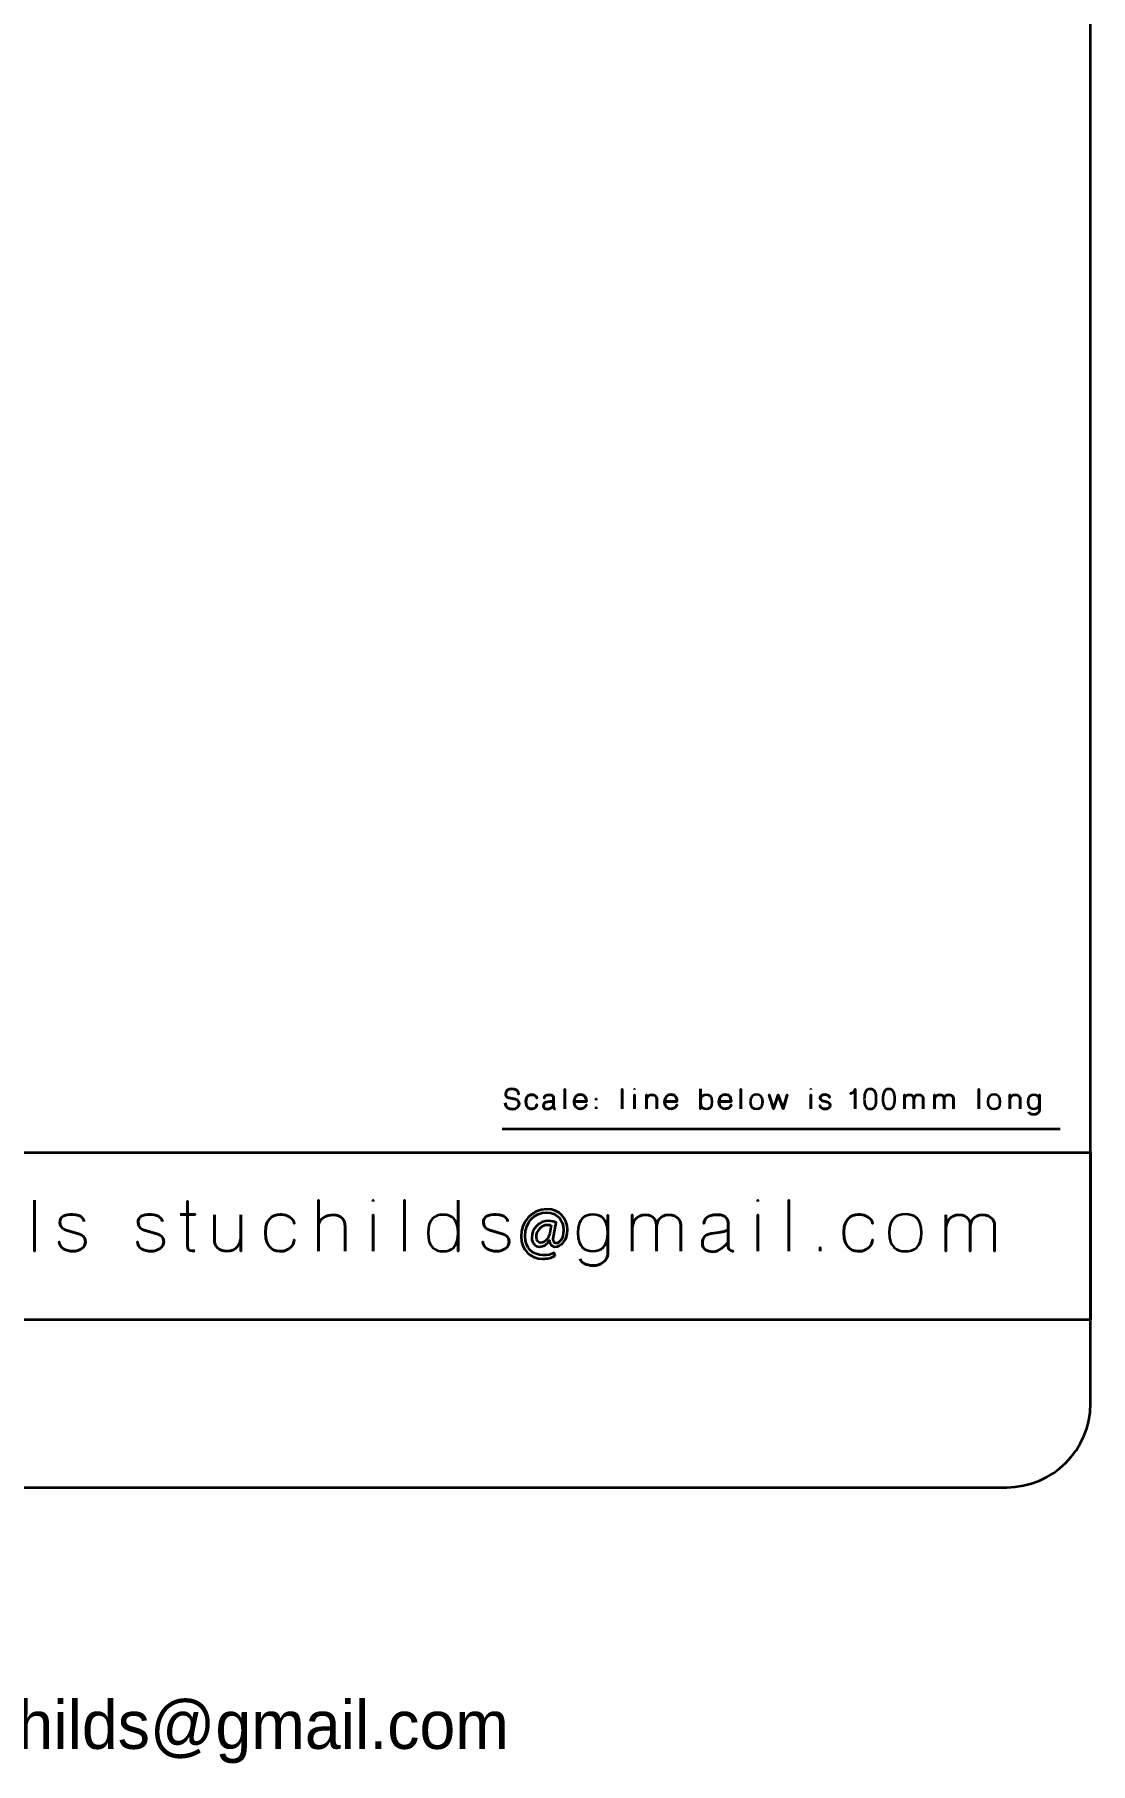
# Model space of a CAD drawing. Header units: inches. Extents: x 15 to 785, y -665 to -15.
# Drawn here: x 595.8 to 785, y -634.5 to -324.7 of the extents above; entities that cross this region are included whole.
import ezdxf

# ---------------------------------------------------------------- set-up
doc = ezdxf.new("R2010")
doc.units = ezdxf.units.IN
doc.header["$MEASUREMENT"] = 0
doc.layers.add('Layer 1', color=7, linetype='Continuous')

# ---------------------------------------------------------------- blocks, each defined once
blk = doc.blocks.new('block 2')
at = {"layer": 'Layer 1', "color": 179, "lineweight": 35, "true_color": 0x231f20}
blk.add_lwpolyline([(785, -555), (15, -555), (15, -525), (785, -525), (785, -555)], dxfattribs=at)
blk.add_open_spline([(785, -570), (785, -578.28), (778.28, -585), (770, -585), (770, -585), (30, -585), (30, -585), (21.72, -585), (15, -578.28), (15, -570), (15, -570), (15, -30), (15, -30), (15, -21.72), (21.72, -15), (30, -15), (30, -15), (770, -15), (770, -15), (778.28, -15), (785, -21.72), (785, -30), (785, -30), (785, -570), (785, -570)], degree=3, knots=[0, 0, 0, 0, 1, 1, 1, 2, 2, 2, 3, 3, 3, 4, 4, 4, 5, 5, 5, 6, 6, 6, 7, 7, 7, 8, 8, 8, 8], dxfattribs=at)
blk = doc.blocks.new('block 3')
at = {"layer": 'Layer 1', "color": 30, "lineweight": 35, "true_color": 0xf58726}
for points, knots in [([(595.77, -533.52), (595.77, -533.52), (595.77, -542.71), (595.77, -542.71), (595.77, -542.71), (595.77, -533.52), (595.77, -533.52)], [0, 0, 0, 0, 1, 1, 1, 2, 2, 2, 2]), ([(624.5, -542.64), (623.87, -542.68), (623.2, -542.71), (623.2, -541.85), (623.2, -540.99), (623.2, -533.73), (623.2, -533.73), (623.2, -533.73), (623.2, -540.99), (623.2, -541.85), (623.2, -542.71), (623.87, -542.68), (624.5, -542.64)], [0, 0, 0, 0, 1, 1, 1, 2, 2, 2, 3, 3, 3, 4, 4, 4, 4]), ([(646.67, -542.71), (646.67, -542.71), (646.67, -533.55), (646.67, -533.55), (646.67, -533.55), (646.67, -542.71), (646.67, -542.71)], [0, 0, 0, 0, 1, 1, 1, 2, 2, 2, 2]), ([(656.47, -533.77), (656.47, -533.77), (656.47, -533.54), (656.47, -533.54), (656.47, -533.54), (656.47, -533.77), (656.47, -533.77)], [0, 0, 0, 0, 1, 1, 1, 2, 2, 2, 2]), ([(662.07, -542.71), (662.07, -542.71), (662.07, -533.55), (662.07, -533.55), (662.07, -533.55), (662.07, -542.71), (662.07, -542.71)], [0, 0, 0, 0, 1, 1, 1, 2, 2, 2, 2]), ([(671.69, -533.52), (671.69, -533.52), (671.69, -542.71), (671.69, -542.71), (671.69, -542.71), (671.69, -533.52), (671.69, -533.52)], [0, 0, 0, 0, 1, 1, 1, 2, 2, 2, 2]), ([(689.06, -543.53), (688.36, -543.9), (687.65, -544.04), (686.8, -544.04), (684.72, -544.04), (682.95, -542.52), (682.95, -540.06), (682.95, -537.45), (684.77, -535.17), (687.59, -535.17), (689.8, -535.17), (691.27, -536.74), (691.27, -538.86), (691.27, -540.76), (690.2, -541.88), (689.02, -541.88), (688.52, -541.88), (688.05, -541.55), (688.07, -540.76), (688.07, -540.76), (688.03, -540.76), (688.03, -540.76), (687.59, -541.51), (687, -541.88), (686.24, -541.88), (685.51, -541.88), (684.87, -541.28), (684.87, -540.28), (684.87, -538.71), (686.12, -537.27), (687.88, -537.27), (688.41, -537.27), (688.91, -537.38), (689.24, -537.54), (689.24, -537.54), (688.81, -539.84), (688.81, -539.84), (688.62, -540.8), (688.77, -541.25), (689.19, -541.26), (689.84, -541.28), (690.56, -540.41), (690.56, -538.95), (690.56, -537.09), (689.46, -535.76), (687.49, -535.76), (685.42, -535.76), (683.68, -537.41), (683.68, -539.99), (683.68, -542.11), (685.06, -543.43), (686.94, -543.43), (687.66, -543.43), (688.34, -543.28), (688.86, -542.98), (688.86, -542.98), (689.06, -543.53), (689.06, -543.53)], [0, 0, 0, 0, 1, 1, 1, 2, 2, 2, 3, 3, 3, 4, 4, 4, 5, 5, 5, 6, 6, 6, 7, 7, 7, 8, 8, 8, 9, 9, 9, 10, 10, 10, 11, 11, 11, 12, 12, 12, 13, 13, 13, 14, 14, 14, 15, 15, 15, 16, 16, 16, 17, 17, 17, 18, 18, 18, 19, 19, 19, 19]), ([(725.37, -533.77), (725.37, -533.77), (725.37, -533.54), (725.37, -533.54), (725.37, -533.54), (725.37, -533.77), (725.37, -533.77)], [0, 0, 0, 0, 1, 1, 1, 2, 2, 2, 2]), ([(730.97, -542.71), (730.97, -542.71), (730.97, -533.55), (730.97, -533.55), (730.97, -533.55), (730.97, -542.71), (730.97, -542.71)], [0, 0, 0, 0, 1, 1, 1, 2, 2, 2, 2]), ([(604.62, -537.36), (604.65, -537.04), (604.23, -536.15), (602.63, -536.09), (601.03, -536.05), (600.29, -536.56), (600.29, -537.54), (600.29, -538.53), (601.12, -538.83), (601.42, -538.92), (601.42, -538.92), (603.82, -539.63), (603.82, -539.63), (604.14, -539.71), (604.9, -540.05), (604.9, -540.99), (604.9, -541.93), (603.9, -542.71), (602.63, -542.71), (601.36, -542.71), (600.2, -542.03), (600.2, -541.04), (600.2, -542.03), (601.36, -542.71), (602.63, -542.71), (603.9, -542.71), (604.9, -541.93), (604.9, -540.99), (604.9, -540.05), (604.14, -539.71), (603.82, -539.63), (603.82, -539.63), (601.42, -538.92), (601.42, -538.92), (601.12, -538.83), (600.29, -538.53), (600.29, -537.54), (600.29, -536.56), (601.03, -536.05), (602.63, -536.09), (604.23, -536.15), (604.65, -537.04), (604.62, -537.36)], [0, 0, 0, 0, 1, 1, 1, 2, 2, 2, 3, 3, 3, 4, 4, 4, 5, 5, 5, 6, 6, 6, 7, 7, 7, 8, 8, 8, 9, 9, 9, 10, 10, 10, 11, 11, 11, 12, 12, 12, 13, 13, 13, 14, 14, 14, 14]), ([(618.63, -537.36), (618.65, -537.04), (618.23, -536.15), (616.63, -536.09), (615.03, -536.05), (614.3, -536.56), (614.3, -537.54), (614.3, -538.53), (615.12, -538.83), (615.43, -538.92), (615.43, -538.92), (617.83, -539.63), (617.83, -539.63), (618.15, -539.71), (618.91, -540.05), (618.91, -540.99), (618.91, -541.93), (617.9, -542.71), (616.63, -542.71), (615.36, -542.71), (614.21, -542.03), (614.21, -541.04), (614.21, -542.03), (615.36, -542.71), (616.63, -542.71), (617.9, -542.71), (618.91, -541.93), (618.91, -540.99), (618.91, -540.05), (618.15, -539.71), (617.83, -539.63), (617.83, -539.63), (615.43, -538.92), (615.43, -538.92), (615.12, -538.83), (614.3, -538.53), (614.3, -537.54), (614.3, -536.56), (615.03, -536.05), (616.63, -536.09), (618.23, -536.15), (618.65, -537.04), (618.63, -537.36)], [0, 0, 0, 0, 1, 1, 1, 2, 2, 2, 3, 3, 3, 4, 4, 4, 5, 5, 5, 6, 6, 6, 7, 7, 7, 8, 8, 8, 9, 9, 9, 10, 10, 10, 11, 11, 11, 12, 12, 12, 13, 13, 13, 14, 14, 14, 14]), ([(621.87, -536.13), (621.87, -536.13), (624.52, -536.13), (624.52, -536.13), (624.52, -536.13), (621.87, -536.13), (621.87, -536.13)], [0, 0, 0, 0, 1, 1, 1, 2, 2, 2, 2]), ([(628.03, -536.17), (628.03, -536.17), (628.03, -540.42), (628.03, -541), (628.03, -541.59), (628.61, -542.68), (630.22, -542.69), (631.85, -542.71), (632.71, -541.45), (632.71, -540.28), (632.71, -541.45), (631.85, -542.71), (630.22, -542.69), (628.61, -542.68), (628.03, -541.59), (628.03, -541), (628.03, -540.42), (628.03, -536.17), (628.03, -536.17)], [0, 0, 0, 0, 1, 1, 1, 2, 2, 2, 3, 3, 3, 4, 4, 4, 5, 5, 5, 6, 6, 6, 6]), ([(632.71, -536.17), (632.71, -536.17), (632.71, -542.69), (632.71, -542.69), (632.71, -542.69), (632.71, -536.17), (632.71, -536.17)], [0, 0, 0, 0, 1, 1, 1, 2, 2, 2, 2]), ([(640.05, -542.71), (638.99, -542.71), (637.14, -542.53), (637.14, -539.34), (637.14, -536.17), (639.2, -536.13), (640.1, -536.13), (641.01, -536.13), (642.2, -536.83), (642.28, -537.71), (642.2, -536.83), (641.01, -536.13), (640.1, -536.13), (639.2, -536.13), (637.14, -536.17), (637.14, -539.34), (637.14, -542.53), (638.99, -542.71), (640.05, -542.71), (641.13, -542.71), (642.28, -541.7), (642.31, -540.64), (642.28, -541.7), (641.13, -542.71), (640.05, -542.71)], [0, 0, 0, 0, 1, 1, 1, 2, 2, 2, 3, 3, 3, 4, 4, 4, 5, 5, 5, 6, 6, 6, 7, 7, 7, 8, 8, 8, 8]), ([(651.42, -542.71), (651.42, -542.71), (651.42, -539.4), (651.42, -538.25), (651.42, -537.09), (650.72, -536.22), (649.36, -536.19), (647.98, -536.17), (646.67, -537), (646.67, -538.11), (646.67, -537), (647.98, -536.17), (649.36, -536.19), (650.72, -536.22), (651.42, -537.09), (651.42, -538.25), (651.42, -539.4), (651.42, -542.71), (651.42, -542.71)], [0, 0, 0, 0, 1, 1, 1, 2, 2, 2, 3, 3, 3, 4, 4, 4, 5, 5, 5, 6, 6, 6, 6]), ([(656.47, -542.69), (656.47, -542.69), (656.47, -536.18), (656.47, -536.18), (656.47, -536.18), (656.47, -542.72), (656.47, -542.69)], [0, 0, 0, 0, 1, 1, 1, 2, 2, 2, 2]), ([(668.98, -536.15), (670.46, -536.15), (671.68, -536.89), (671.68, -539.43), (671.68, -541.97), (670.46, -542.71), (668.98, -542.71), (667.51, -542.71), (666.3, -541.97), (666.3, -539.43), (666.3, -536.89), (667.51, -536.15), (668.98, -536.15)], [0, 0, 0, 0, 1, 1, 1, 2, 2, 2, 3, 3, 3, 4, 4, 4, 4]), ([(668.98, -536.15), (670.46, -536.15), (671.68, -536.89), (671.68, -539.43), (671.68, -541.97), (670.46, -542.71), (668.98, -542.71), (667.51, -542.71), (666.3, -541.97), (666.3, -539.43), (666.3, -536.89), (667.51, -536.15), (668.98, -536.15)], [0, 0, 0, 0, 1, 1, 1, 2, 2, 2, 3, 3, 3, 4, 4, 4, 4]), ([(680.54, -537.36), (680.57, -537.04), (680.15, -536.15), (678.55, -536.09), (676.95, -536.05), (676.21, -536.56), (676.21, -537.54), (676.21, -538.53), (677.04, -538.83), (677.34, -538.92), (677.34, -538.92), (679.74, -539.63), (679.74, -539.63), (680.06, -539.71), (680.82, -540.05), (680.82, -540.99), (680.82, -541.93), (679.82, -542.71), (678.55, -542.71), (677.28, -542.71), (676.12, -542.03), (676.12, -541.04), (676.12, -542.03), (677.28, -542.71), (678.55, -542.71), (679.82, -542.71), (680.82, -541.93), (680.82, -540.99), (680.82, -540.05), (680.06, -539.71), (679.74, -539.63), (679.74, -539.63), (677.34, -538.92), (677.34, -538.92), (677.04, -538.83), (676.21, -538.53), (676.21, -537.54), (676.21, -536.56), (676.95, -536.05), (678.55, -536.09), (680.15, -536.15), (680.57, -537.04), (680.54, -537.36)], [0, 0, 0, 0, 1, 1, 1, 2, 2, 2, 3, 3, 3, 4, 4, 4, 5, 5, 5, 6, 6, 6, 7, 7, 7, 8, 8, 8, 9, 9, 9, 10, 10, 10, 11, 11, 11, 12, 12, 12, 13, 13, 13, 14, 14, 14, 14]), ([(688.36, -538.05), (688.24, -537.99), (688.02, -537.94), (687.73, -537.94), (686.61, -537.94), (685.71, -539), (685.71, -540.23), (685.71, -540.79), (685.99, -541.19), (686.55, -541.19), (687.28, -541.19), (687.96, -540.25), (688.1, -539.47), (688.1, -539.47), (688.36, -538.05), (688.36, -538.05)], [0, 0, 0, 0, 1, 1, 1, 2, 2, 2, 3, 3, 3, 4, 4, 4, 5, 5, 5, 5]), ([(695.82, -536.13), (697.29, -536.13), (698.51, -536.86), (698.51, -539.4), (698.51, -541.94), (697.29, -542.68), (695.82, -542.68), (694.35, -542.68), (693.14, -541.94), (693.14, -539.4), (693.14, -536.86), (694.35, -536.13), (695.82, -536.13)], [0, 0, 0, 0, 1, 1, 1, 2, 2, 2, 3, 3, 3, 4, 4, 4, 4]), ([(695.82, -536.13), (697.29, -536.13), (698.51, -536.86), (698.51, -539.4), (698.51, -541.94), (697.29, -542.68), (695.82, -542.68), (694.35, -542.68), (693.14, -541.94), (693.14, -539.4), (693.14, -536.86), (694.35, -536.13), (695.82, -536.13)], [0, 0, 0, 0, 1, 1, 1, 2, 2, 2, 3, 3, 3, 4, 4, 4, 4]), ([(693.52, -544.03), (693.66, -544.79), (694.59, -545.22), (695.86, -545.27), (697.15, -545.31), (698.51, -544.36), (698.51, -543.18), (698.51, -541.98), (698.51, -536.23), (698.51, -536.23), (698.51, -536.23), (698.51, -541.98), (698.51, -543.18), (698.51, -544.36), (697.15, -545.31), (695.86, -545.27), (694.59, -545.22), (693.66, -544.79), (693.52, -544.03)], [0, 0, 0, 0, 1, 1, 1, 2, 2, 2, 3, 3, 3, 4, 4, 4, 5, 5, 5, 6, 6, 6, 6]), ([(707.21, -542.71), (707.21, -542.71), (707.21, -538.46), (707.21, -537.88), (707.21, -537.3), (706.83, -536.2), (705.22, -536.19), (703.6, -536.18), (702.88, -537.44), (702.88, -538.6), (702.88, -537.44), (703.6, -536.18), (705.22, -536.19), (706.83, -536.2), (707.21, -537.3), (707.21, -537.88), (707.21, -538.46), (707.21, -542.71), (707.21, -542.71)], [0, 0, 0, 0, 1, 1, 1, 2, 2, 2, 3, 3, 3, 4, 4, 4, 5, 5, 5, 6, 6, 6, 6]), ([(702.88, -542.71), (702.88, -542.71), (702.88, -536.19), (702.88, -536.19), (702.88, -536.19), (702.88, -542.71), (702.88, -542.71)], [0, 0, 0, 0, 1, 1, 1, 2, 2, 2, 2]), ([(711.58, -542.71), (711.58, -542.71), (711.58, -538.46), (711.58, -537.88), (711.58, -537.3), (711.02, -536.2), (709.41, -536.19), (707.79, -536.18), (707.21, -537.44), (707.21, -538.6), (707.21, -537.44), (707.79, -536.18), (709.41, -536.19), (711.02, -536.2), (711.58, -537.3), (711.58, -537.88), (711.58, -538.46), (711.58, -542.71), (711.58, -542.71)], [0, 0, 0, 0, 1, 1, 1, 2, 2, 2, 3, 3, 3, 4, 4, 4, 5, 5, 5, 6, 6, 6, 6]), ([(720.07, -541.88), (720.07, -541.88), (720.07, -537.7), (720.07, -537.7), (720.07, -537.17), (719.81, -536.15), (718.09, -536.15), (716.38, -536.15), (715.74, -536.93), (715.74, -537.73), (715.74, -536.93), (716.38, -536.15), (718.09, -536.15), (719.81, -536.15), (720.07, -537.17), (720.07, -537.7), (720.07, -537.7), (720.07, -541.88), (720.07, -541.88), (720.07, -542.64), (720.98, -542.71), (720.98, -542.71), (720.98, -542.71), (720.07, -542.64), (720.07, -541.88)], [0, 0, 0, 0, 1, 1, 1, 2, 2, 2, 3, 3, 3, 4, 4, 4, 5, 5, 5, 6, 6, 6, 7, 7, 7, 8, 8, 8, 8]), ([(725.37, -542.69), (725.37, -542.69), (725.37, -536.18), (725.37, -536.18), (725.37, -536.18), (725.37, -542.72), (725.37, -542.69)], [0, 0, 0, 0, 1, 1, 1, 2, 2, 2, 2]), ([(743.71, -542.71), (742.64, -542.71), (740.8, -542.53), (740.8, -539.34), (740.8, -536.17), (742.86, -536.13), (743.76, -536.13), (744.66, -536.13), (745.86, -536.83), (745.93, -537.71), (745.86, -536.83), (744.66, -536.13), (743.76, -536.13), (742.86, -536.13), (740.8, -536.17), (740.8, -539.34), (740.8, -542.53), (742.64, -542.71), (743.71, -542.71), (744.79, -542.71), (745.93, -541.7), (745.97, -540.64), (745.93, -541.7), (744.79, -542.71), (743.71, -542.71)], [0, 0, 0, 0, 1, 1, 1, 2, 2, 2, 3, 3, 3, 4, 4, 4, 5, 5, 5, 6, 6, 6, 7, 7, 7, 8, 8, 8, 8]), ([(748.95, -539.38), (748.95, -536.81), (750.26, -536.06), (751.84, -536.06), (753.42, -536.06), (754.72, -536.81), (754.72, -539.38), (754.72, -541.96), (753.42, -542.71), (751.84, -542.71), (750.26, -542.71), (748.95, -541.96), (748.95, -539.38)], [0, 0, 0, 0, 1, 1, 1, 2, 2, 2, 3, 3, 3, 4, 4, 4, 4]), ([(748.95, -539.38), (748.95, -536.81), (750.26, -536.06), (751.84, -536.06), (753.42, -536.06), (754.72, -536.81), (754.72, -539.38), (754.72, -541.96), (753.42, -542.71), (751.84, -542.71), (750.26, -542.71), (748.95, -541.96), (748.95, -539.38)], [0, 0, 0, 0, 1, 1, 1, 2, 2, 2, 3, 3, 3, 4, 4, 4, 4]), ([(763.44, -537.88), (763.44, -537.3), (763.06, -536.2), (761.45, -536.19), (759.84, -536.18), (759.11, -537.44), (759.11, -538.6), (759.11, -537.44), (759.84, -536.18), (761.45, -536.19), (763.06, -536.2), (763.44, -537.3), (763.44, -537.88), (763.44, -538.46), (763.44, -542.71), (763.44, -542.71), (763.44, -542.71), (763.44, -538.46), (763.44, -537.88)], [0, 0, 0, 0, 1, 1, 1, 2, 2, 2, 3, 3, 3, 4, 4, 4, 5, 5, 5, 6, 6, 6, 6]), ([(759.11, -536.19), (759.11, -536.19), (759.11, -542.71), (759.11, -542.71), (759.11, -542.71), (759.11, -536.19), (759.11, -536.19)], [0, 0, 0, 0, 1, 1, 1, 2, 2, 2, 2]), ([(767.81, -537.88), (767.81, -537.3), (767.25, -536.2), (765.64, -536.19), (764.03, -536.18), (763.44, -537.44), (763.44, -538.6), (763.44, -537.44), (764.03, -536.18), (765.64, -536.19), (767.25, -536.2), (767.81, -537.3), (767.81, -537.88), (767.81, -538.46), (767.81, -542.71), (767.81, -542.71), (767.81, -542.71), (767.81, -538.46), (767.81, -537.88)], [0, 0, 0, 0, 1, 1, 1, 2, 2, 2, 3, 3, 3, 4, 4, 4, 5, 5, 5, 6, 6, 6, 6]), ([(717.34, -542.78), (716.29, -542.74), (715.45, -542.41), (715.45, -541.25), (715.45, -540.06), (716.16, -539.57), (717.51, -539.44), (718.84, -539.32), (719.44, -539.11), (720.07, -538.93), (719.44, -539.11), (718.84, -539.32), (717.51, -539.44), (716.16, -539.57), (715.45, -540.06), (715.45, -541.25), (715.45, -542.41), (716.29, -542.74), (717.34, -542.78), (718.39, -542.82), (719.69, -541.59), (720.07, -541.04), (719.69, -541.59), (718.39, -542.82), (717.34, -542.78)], [0, 0, 0, 0, 1, 1, 1, 2, 2, 2, 3, 3, 3, 4, 4, 4, 5, 5, 5, 6, 6, 6, 7, 7, 7, 8, 8, 8, 8]), ([(736.57, -542.71), (736.57, -542.71), (736.57, -542.01), (736.57, -542.01), (736.57, -542.01), (736.57, -542.71), (736.57, -542.71)], [0, 0, 0, 0, 1, 1, 1, 2, 2, 2, 2])]:
    blk.add_open_spline(points, degree=3, knots=knots, dxfattribs=at)
blk = doc.blocks.new('block 4')
at = {"layer": 'Layer 1', "color": 30, "lineweight": 35, "true_color": 0xf58726}
for points, knots in [([(680.11, -516.13), (680.11, -516.92), (680.71, -517.24), (681.42, -517.24), (682.13, -517.24), (682.58, -516.79), (682.6, -516.35), (682.61, -515.92), (682.39, -515.57), (681.95, -515.48), (681.95, -515.48), (680.74, -515.21), (680.74, -515.21), (680.4, -515.14), (680.2, -514.94), (680.2, -514.48), (680.2, -514.01), (680.59, -513.61), (681.3, -513.61), (682.01, -513.61), (682.53, -513.95), (682.51, -514.54), (682.53, -513.95), (682.01, -513.61), (681.3, -513.61), (680.59, -513.61), (680.2, -514.01), (680.2, -514.48), (680.2, -514.94), (680.39, -515.14), (680.74, -515.21), (680.74, -515.21), (681.95, -515.48), (681.95, -515.48), (682.4, -515.57), (682.61, -515.92), (682.6, -516.35), (682.58, -516.79), (682.13, -517.24), (681.42, -517.24), (680.71, -517.24), (680.11, -516.92), (680.11, -516.13)], [0, 0, 0, 0, 1, 1, 1, 2, 2, 2, 3, 3, 3, 4, 4, 4, 5, 5, 5, 6, 6, 6, 7, 7, 7, 8, 8, 8, 9, 9, 9, 10, 10, 10, 11, 11, 11, 12, 12, 12, 13, 13, 13, 14, 14, 14, 14]), ([(690.82, -517.21), (690.82, -517.21), (690.82, -513.65), (690.82, -513.65), (690.82, -513.65), (690.82, -517.21), (690.82, -517.21)], [0, 0, 0, 0, 1, 1, 1, 2, 2, 2, 2]), ([(701.08, -517.21), (701.08, -517.21), (701.08, -513.65), (701.08, -513.65), (701.08, -513.65), (701.08, -517.21), (701.08, -517.21)], [0, 0, 0, 0, 1, 1, 1, 2, 2, 2, 2]), ([(703.26, -513.73), (703.26, -513.73), (703.26, -513.64), (703.26, -513.64), (703.26, -513.64), (703.26, -513.73), (703.26, -513.73)], [0, 0, 0, 0, 1, 1, 1, 2, 2, 2, 2]), ([(715.12, -513.63), (715.12, -513.63), (715.12, -517.21), (715.12, -517.21), (715.12, -517.21), (715.12, -513.63), (715.12, -513.63)], [0, 0, 0, 0, 1, 1, 1, 2, 2, 2, 2]), ([(722.37, -517.21), (722.37, -517.21), (722.37, -513.65), (722.37, -513.65), (722.37, -513.65), (722.37, -517.21), (722.37, -517.21)], [0, 0, 0, 0, 1, 1, 1, 2, 2, 2, 2]), ([(734.88, -513.73), (734.88, -513.73), (734.88, -513.64), (734.88, -513.64), (734.88, -513.64), (734.88, -513.73), (734.88, -513.73)], [0, 0, 0, 0, 1, 1, 1, 2, 2, 2, 2]), ([(742.81, -517.21), (742.81, -517.21), (742.81, -513.65), (742.81, -513.65), (742.81, -514.26), (742.22, -514.4), (741.97, -514.42), (742.22, -514.4), (742.81, -514.26), (742.81, -513.65), (742.81, -513.65), (742.81, -517.21), (742.81, -517.21)], [0, 0, 0, 0, 1, 1, 1, 2, 2, 2, 3, 3, 3, 4, 4, 4, 4]), ([(744.47, -515.43), (744.47, -514.45), (744.68, -513.65), (745.55, -513.65), (746.42, -513.65), (746.62, -514.45), (746.62, -515.43), (746.62, -516.42), (746.42, -517.21), (745.55, -517.21), (744.68, -517.21), (744.47, -516.42), (744.47, -515.43)], [0, 0, 0, 0, 1, 1, 1, 2, 2, 2, 3, 3, 3, 4, 4, 4, 4]), ([(744.47, -515.43), (744.47, -514.45), (744.68, -513.65), (745.55, -513.65), (746.42, -513.65), (746.62, -514.45), (746.62, -515.43), (746.62, -516.42), (746.42, -517.21), (745.55, -517.21), (744.68, -517.21), (744.47, -516.42), (744.47, -515.43)], [0, 0, 0, 0, 1, 1, 1, 2, 2, 2, 3, 3, 3, 4, 4, 4, 4]), ([(747.79, -515.43), (747.79, -514.45), (748, -513.65), (748.87, -513.65), (749.74, -513.65), (749.95, -514.45), (749.95, -515.43), (749.95, -516.42), (749.74, -517.21), (748.87, -517.21), (748, -517.21), (747.79, -516.42), (747.79, -515.43)], [0, 0, 0, 0, 1, 1, 1, 2, 2, 2, 3, 3, 3, 4, 4, 4, 4]), ([(747.79, -515.43), (747.79, -514.45), (748, -513.65), (748.87, -513.65), (749.74, -513.65), (749.95, -514.45), (749.95, -515.43), (749.95, -516.42), (749.74, -517.21), (748.87, -517.21), (748, -517.21), (747.79, -516.42), (747.79, -515.43)], [0, 0, 0, 0, 1, 1, 1, 2, 2, 2, 3, 3, 3, 4, 4, 4, 4]), ([(764.97, -517.21), (764.97, -517.21), (764.97, -513.65), (764.97, -513.65), (764.97, -513.65), (764.97, -517.21), (764.97, -517.21)], [0, 0, 0, 0, 1, 1, 1, 2, 2, 2, 2]), ([(684.93, -517.21), (684.51, -517.21), (683.8, -517.14), (683.8, -515.9), (683.8, -514.67), (684.6, -514.65), (684.95, -514.65), (685.3, -514.65), (685.76, -514.92), (685.79, -515.27), (685.76, -514.92), (685.3, -514.65), (684.95, -514.65), (684.6, -514.65), (683.8, -514.67), (683.8, -515.9), (683.8, -517.14), (684.51, -517.21), (684.93, -517.21), (685.35, -517.21), (685.79, -516.82), (685.81, -516.41), (685.79, -516.82), (685.35, -517.21), (684.93, -517.21)], [0, 0, 0, 0, 1, 1, 1, 2, 2, 2, 3, 3, 3, 4, 4, 4, 5, 5, 5, 6, 6, 6, 7, 7, 7, 8, 8, 8, 8]), ([(688.77, -516.56), (688.62, -516.78), (688.11, -517.26), (687.7, -517.24), (687.29, -517.23), (686.97, -517.1), (686.97, -516.64), (686.97, -516.18), (687.24, -515.99), (687.77, -515.94), (688.29, -515.89), (688.52, -515.81), (688.77, -515.74), (688.52, -515.81), (688.29, -515.89), (687.77, -515.94), (687.24, -515.99), (686.97, -516.18), (686.97, -516.64), (686.97, -517.1), (687.29, -517.23), (687.7, -517.24), (688.11, -517.26), (688.62, -516.78), (688.77, -516.56)], [0, 0, 0, 0, 1, 1, 1, 2, 2, 2, 3, 3, 3, 4, 4, 4, 5, 5, 5, 6, 6, 6, 7, 7, 7, 8, 8, 8, 8]), ([(689.12, -517.21), (689.12, -517.21), (688.77, -517.19), (688.77, -516.89), (688.77, -516.89), (688.77, -515.26), (688.77, -515.26), (688.77, -515.06), (688.66, -514.66), (687.99, -514.66), (687.33, -514.66), (687.08, -514.96), (687.08, -515.27), (687.08, -514.96), (687.33, -514.66), (687.99, -514.66), (688.66, -514.66), (688.77, -515.06), (688.77, -515.26), (688.77, -515.26), (688.77, -516.89), (688.77, -516.89), (688.77, -517.19), (689.12, -517.21), (689.12, -517.21)], [0, 0, 0, 0, 1, 1, 1, 2, 2, 2, 3, 3, 3, 4, 4, 4, 5, 5, 5, 6, 6, 6, 7, 7, 7, 8, 8, 8, 8]), ([(692.47, -515.86), (692.47, -515.86), (694.68, -515.86), (694.68, -515.86), (694.68, -515.31), (694.46, -514.61), (693.67, -514.61), (692.89, -514.61), (692.46, -515.14), (692.46, -515.96), (692.46, -516.78), (693.02, -517.21), (693.67, -517.19), (694.34, -517.17), (694.62, -516.66), (694.66, -516.47), (694.62, -516.66), (694.34, -517.17), (693.67, -517.19), (693.02, -517.21), (692.46, -516.78), (692.46, -515.96), (692.46, -515.14), (692.89, -514.61), (693.67, -514.61), (694.46, -514.61), (694.68, -515.31), (694.68, -515.86), (694.68, -515.86), (692.47, -515.86), (692.47, -515.86)], [0, 0, 0, 0, 1, 1, 1, 2, 2, 2, 3, 3, 3, 4, 4, 4, 5, 5, 5, 6, 6, 6, 7, 7, 7, 8, 8, 8, 9, 9, 9, 10, 10, 10, 10]), ([(696.43, -515.65), (696.43, -515.65), (696.43, -515.38), (696.43, -515.38), (696.43, -515.38), (696.43, -515.65), (696.43, -515.65)], [0, 0, 0, 0, 1, 1, 1, 2, 2, 2, 2]), ([(696.43, -517.21), (696.43, -517.21), (696.43, -516.94), (696.43, -516.94), (696.43, -516.94), (696.43, -517.21), (696.43, -517.21)], [0, 0, 0, 0, 1, 1, 1, 2, 2, 2, 2]), ([(703.26, -517.21), (703.26, -517.21), (703.26, -514.67), (703.26, -514.67), (703.26, -514.67), (703.26, -517.22), (703.26, -517.21)], [0, 0, 0, 0, 1, 1, 1, 2, 2, 2, 2]), ([(707.26, -517.21), (707.26, -517.21), (707.26, -515.56), (707.26, -515.33), (707.26, -515.11), (707.03, -514.68), (706.4, -514.68), (705.77, -514.67), (705.44, -515.16), (705.44, -515.62), (705.44, -515.16), (705.77, -514.67), (706.4, -514.68), (707.03, -514.68), (707.26, -515.11), (707.26, -515.33), (707.26, -515.56), (707.26, -517.21), (707.26, -517.21)], [0, 0, 0, 0, 1, 1, 1, 2, 2, 2, 3, 3, 3, 4, 4, 4, 5, 5, 5, 6, 6, 6, 6]), ([(705.44, -517.21), (705.44, -517.21), (705.44, -514.68), (705.44, -514.68), (705.44, -514.68), (705.44, -517.21), (705.44, -517.21)], [0, 0, 0, 0, 1, 1, 1, 2, 2, 2, 2]), ([(708.69, -515.86), (708.69, -515.86), (710.9, -515.86), (710.9, -515.86), (710.9, -515.31), (710.68, -514.61), (709.89, -514.61), (709.11, -514.61), (708.68, -515.14), (708.68, -515.96), (708.68, -516.78), (709.24, -517.21), (709.89, -517.19), (710.56, -517.17), (710.84, -516.66), (710.88, -516.47), (710.84, -516.66), (710.56, -517.17), (709.89, -517.19), (709.24, -517.21), (708.68, -516.78), (708.68, -515.96), (708.68, -515.14), (709.11, -514.61), (709.89, -514.61), (710.68, -514.61), (710.9, -515.31), (710.9, -515.86), (710.9, -515.86), (708.69, -515.86), (708.69, -515.86)], [0, 0, 0, 0, 1, 1, 1, 2, 2, 2, 3, 3, 3, 4, 4, 4, 5, 5, 5, 6, 6, 6, 7, 7, 7, 8, 8, 8, 9, 9, 9, 10, 10, 10, 10]), ([(716.17, -514.66), (716.74, -514.66), (717.21, -514.94), (717.21, -515.94), (717.21, -516.92), (716.74, -517.21), (716.17, -517.21), (715.59, -517.21), (715.12, -516.92), (715.12, -515.94), (715.12, -514.94), (715.59, -514.66), (716.17, -514.66)], [0, 0, 0, 0, 1, 1, 1, 2, 2, 2, 3, 3, 3, 4, 4, 4, 4]), ([(716.17, -514.66), (716.74, -514.66), (717.21, -514.94), (717.21, -515.94), (717.21, -516.92), (716.74, -517.21), (716.17, -517.21), (715.59, -517.21), (715.12, -516.92), (715.12, -515.94), (715.12, -514.94), (715.59, -514.66), (716.17, -514.66)], [0, 0, 0, 0, 1, 1, 1, 2, 2, 2, 3, 3, 3, 4, 4, 4, 4]), ([(720.62, -515.86), (720.62, -515.31), (720.4, -514.61), (719.62, -514.61), (718.84, -514.61), (718.41, -515.14), (718.41, -515.96), (718.41, -516.78), (718.96, -517.21), (719.62, -517.19), (720.28, -517.17), (720.57, -516.66), (720.6, -516.47), (720.57, -516.66), (720.28, -517.17), (719.62, -517.19), (718.96, -517.21), (718.41, -516.78), (718.41, -515.96), (718.41, -515.14), (718.84, -514.61), (719.62, -514.61), (720.4, -514.61), (720.62, -515.31), (720.62, -515.86), (720.62, -515.86), (718.41, -515.86), (718.41, -515.86), (718.41, -515.86), (720.62, -515.86), (720.62, -515.86)], [0, 0, 0, 0, 1, 1, 1, 2, 2, 2, 3, 3, 3, 4, 4, 4, 5, 5, 5, 6, 6, 6, 7, 7, 7, 8, 8, 8, 9, 9, 9, 10, 10, 10, 10]), ([(724.02, -515.92), (724.02, -514.92), (724.53, -514.63), (725.14, -514.63), (725.76, -514.63), (726.26, -514.92), (726.26, -515.92), (726.26, -516.92), (725.76, -517.21), (725.14, -517.21), (724.53, -517.21), (724.02, -516.92), (724.02, -515.92)], [0, 0, 0, 0, 1, 1, 1, 2, 2, 2, 3, 3, 3, 4, 4, 4, 4]), ([(724.02, -515.92), (724.02, -514.92), (724.53, -514.63), (725.14, -514.63), (725.76, -514.63), (726.26, -514.92), (726.26, -515.92), (726.26, -516.92), (725.76, -517.21), (725.14, -517.21), (724.53, -517.21), (724.02, -516.92), (724.02, -515.92)], [0, 0, 0, 0, 1, 1, 1, 2, 2, 2, 3, 3, 3, 4, 4, 4, 4]), ([(728.17, -517.21), (728.17, -517.21), (729.04, -514.68), (729.04, -514.68), (729.04, -514.68), (729.92, -517.21), (729.92, -517.21), (729.92, -517.21), (730.65, -514.68), (730.65, -514.68), (730.65, -514.68), (729.92, -517.21), (729.92, -517.21), (729.92, -517.21), (729.04, -514.68), (729.04, -514.68), (729.04, -514.68), (728.17, -517.21), (728.17, -517.21), (728.17, -517.21), (727.44, -514.68), (727.44, -514.68), (727.44, -514.68), (728.17, -517.21), (728.17, -517.21)], [0, 0, 0, 0, 1, 1, 1, 2, 2, 2, 3, 3, 3, 4, 4, 4, 5, 5, 5, 6, 6, 6, 7, 7, 7, 8, 8, 8, 8]), ([(734.88, -517.21), (734.88, -517.21), (734.88, -514.67), (734.88, -514.67), (734.88, -514.67), (734.88, -517.22), (734.88, -517.21)], [0, 0, 0, 0, 1, 1, 1, 2, 2, 2, 2]), ([(737.47, -514.64), (736.84, -514.62), (736.56, -514.82), (736.56, -515.2), (736.56, -515.59), (736.88, -515.7), (737, -515.74), (737, -515.74), (737.93, -516.02), (737.93, -516.02), (738.05, -516.04), (738.35, -516.18), (738.35, -516.54), (738.35, -516.91), (737.96, -517.21), (737.47, -517.21), (736.97, -517.21), (736.52, -516.95), (736.52, -516.56), (736.52, -516.95), (736.97, -517.21), (737.47, -517.21), (737.96, -517.21), (738.35, -516.91), (738.35, -516.54), (738.35, -516.18), (738.05, -516.04), (737.93, -516.02), (737.93, -516.02), (737, -515.74), (737, -515.74), (736.88, -515.7), (736.56, -515.59), (736.56, -515.2), (736.56, -514.82), (736.84, -514.62), (737.47, -514.64), (738.09, -514.66), (738.25, -515.01), (738.24, -515.13), (738.25, -515.01), (738.09, -514.66), (737.47, -514.64)], [0, 0, 0, 0, 1, 1, 1, 2, 2, 2, 3, 3, 3, 4, 4, 4, 5, 5, 5, 6, 6, 6, 7, 7, 7, 8, 8, 8, 9, 9, 9, 10, 10, 10, 11, 11, 11, 12, 12, 12, 13, 13, 13, 14, 14, 14, 14]), ([(753.34, -517.21), (753.34, -517.21), (753.34, -515.56), (753.34, -515.33), (753.34, -515.11), (753.19, -514.68), (752.56, -514.68), (751.93, -514.67), (751.65, -515.16), (751.65, -515.62), (751.65, -515.16), (751.93, -514.67), (752.56, -514.68), (753.19, -514.68), (753.34, -515.11), (753.34, -515.33), (753.34, -515.56), (753.34, -517.21), (753.34, -517.21)], [0, 0, 0, 0, 1, 1, 1, 2, 2, 2, 3, 3, 3, 4, 4, 4, 5, 5, 5, 6, 6, 6, 6]), ([(751.65, -517.21), (751.65, -517.21), (751.65, -514.68), (751.65, -514.68), (751.65, -514.68), (751.65, -517.21), (751.65, -517.21)], [0, 0, 0, 0, 1, 1, 1, 2, 2, 2, 2]), ([(755.04, -517.21), (755.04, -517.21), (755.04, -515.56), (755.04, -515.33), (755.04, -515.11), (754.82, -514.68), (754.19, -514.68), (753.56, -514.67), (753.34, -515.16), (753.34, -515.62), (753.34, -515.16), (753.56, -514.67), (754.19, -514.68), (754.82, -514.68), (755.04, -515.11), (755.04, -515.33), (755.04, -515.56), (755.04, -517.21), (755.04, -517.21)], [0, 0, 0, 0, 1, 1, 1, 2, 2, 2, 3, 3, 3, 4, 4, 4, 5, 5, 5, 6, 6, 6, 6]), ([(758.76, -517.21), (758.76, -517.21), (758.76, -515.56), (758.76, -515.33), (758.76, -515.11), (758.61, -514.68), (757.98, -514.68), (757.36, -514.67), (757.07, -515.16), (757.07, -515.62), (757.07, -515.16), (757.36, -514.67), (757.98, -514.68), (758.61, -514.68), (758.76, -515.11), (758.76, -515.33), (758.76, -515.56), (758.76, -517.21), (758.76, -517.21)], [0, 0, 0, 0, 1, 1, 1, 2, 2, 2, 3, 3, 3, 4, 4, 4, 5, 5, 5, 6, 6, 6, 6]), ([(757.07, -517.21), (757.07, -517.21), (757.07, -514.68), (757.07, -514.68), (757.07, -514.68), (757.07, -517.21), (757.07, -517.21)], [0, 0, 0, 0, 1, 1, 1, 2, 2, 2, 2]), ([(760.46, -517.21), (760.46, -517.21), (760.46, -515.56), (760.46, -515.33), (760.46, -515.11), (760.24, -514.68), (759.61, -514.68), (758.99, -514.67), (758.76, -515.16), (758.76, -515.62), (758.76, -515.16), (758.99, -514.67), (759.61, -514.68), (760.24, -514.68), (760.46, -515.11), (760.46, -515.33), (760.46, -515.56), (760.46, -517.21), (760.46, -517.21)], [0, 0, 0, 0, 1, 1, 1, 2, 2, 2, 3, 3, 3, 4, 4, 4, 5, 5, 5, 6, 6, 6, 6]), ([(766.61, -515.92), (766.61, -514.92), (767.12, -514.63), (767.73, -514.63), (768.35, -514.63), (768.85, -514.92), (768.85, -515.92), (768.85, -516.92), (768.35, -517.21), (767.73, -517.21), (767.12, -517.21), (766.61, -516.92), (766.61, -515.92)], [0, 0, 0, 0, 1, 1, 1, 2, 2, 2, 3, 3, 3, 4, 4, 4, 4]), ([(766.61, -515.92), (766.61, -514.92), (767.12, -514.63), (767.73, -514.63), (768.35, -514.63), (768.85, -514.92), (768.85, -515.92), (768.85, -516.92), (768.35, -517.21), (767.73, -517.21), (767.12, -517.21), (766.61, -516.92), (766.61, -515.92)], [0, 0, 0, 0, 1, 1, 1, 2, 2, 2, 3, 3, 3, 4, 4, 4, 4]), ([(772.38, -517.21), (772.38, -517.21), (772.38, -515.56), (772.38, -515.33), (772.38, -515.11), (772.15, -514.68), (771.52, -514.68), (770.89, -514.67), (770.56, -515.16), (770.56, -515.62), (770.56, -515.16), (770.89, -514.67), (771.52, -514.68), (772.15, -514.68), (772.38, -515.11), (772.38, -515.33), (772.38, -515.56), (772.38, -517.21), (772.38, -517.21)], [0, 0, 0, 0, 1, 1, 1, 2, 2, 2, 3, 3, 3, 4, 4, 4, 5, 5, 5, 6, 6, 6, 6]), ([(770.56, -517.21), (770.56, -517.21), (770.56, -514.68), (770.56, -514.68), (770.56, -514.68), (770.56, -517.21), (770.56, -517.21)], [0, 0, 0, 0, 1, 1, 1, 2, 2, 2, 2]), ([(774.85, -514.65), (775.42, -514.65), (775.9, -514.94), (775.9, -515.93), (775.9, -516.91), (775.42, -517.2), (774.85, -517.2), (774.28, -517.2), (773.81, -516.91), (773.81, -515.93), (773.81, -514.94), (774.28, -514.65), (774.85, -514.65)], [0, 0, 0, 0, 1, 1, 1, 2, 2, 2, 3, 3, 3, 4, 4, 4, 4]), ([(774.85, -514.65), (775.42, -514.65), (775.9, -514.94), (775.9, -515.93), (775.9, -516.91), (775.42, -517.2), (774.85, -517.2), (774.28, -517.2), (773.81, -516.91), (773.81, -515.93), (773.81, -514.94), (774.28, -514.65), (774.85, -514.65)], [0, 0, 0, 0, 1, 1, 1, 2, 2, 2, 3, 3, 3, 4, 4, 4, 4]), ([(773.95, -517.73), (774.01, -518.02), (774.37, -518.19), (774.86, -518.21), (775.37, -518.22), (775.9, -517.85), (775.9, -517.39), (775.9, -516.93), (775.9, -514.69), (775.9, -514.69), (775.9, -514.69), (775.9, -516.93), (775.9, -517.39), (775.9, -517.85), (775.37, -518.22), (774.86, -518.21), (774.37, -518.19), (774.01, -518.02), (773.95, -517.73)], [0, 0, 0, 0, 1, 1, 1, 2, 2, 2, 3, 3, 3, 4, 4, 4, 5, 5, 5, 6, 6, 6, 6])]:
    blk.add_open_spline(points, degree=3, knots=knots, dxfattribs=at)

msp = doc.modelspace()

# ---------------------------------------------------------------- linework, layer by layer
at = {"layer": 'Layer 1', "color": 30, "lineweight": 35, "true_color": 0xf58726}
msp.add_lwpolyline([(679.57, -520.74), (779.57, -520.74)], dxfattribs=at)

# ---------------------------------------------------------------- block references
at = {"layer": 'Layer 1'}
for name in ['block 2', 'block 4', 'block 3']:
    msp.add_blockref(name, (0, 0), dxfattribs=at)

# ---------------------------------------------------------------- texts
at = {"layer": 'Layer 1', "color": 179, "true_color": 0x231f20, "insert": (24.12, -634.46), "char_height": 8.636, "attachment_point": 7}
msp.add_mtext('\\fEng_HelvLine Normal|b0|i0|c0|p34;\\W1;Date: 13-06-12^I^IFile Name: DRBO-03^I^IVersion:^I^IContributor: Stuart Childs stuchilds\\fMyriad Pro|b0|i0|c0|p34;@\\fEng_HelvLine Normal|b0|i0|c0|p34;gmail.com^I^I', dxfattribs=at)

doc.saveas('drawing.dxf')
